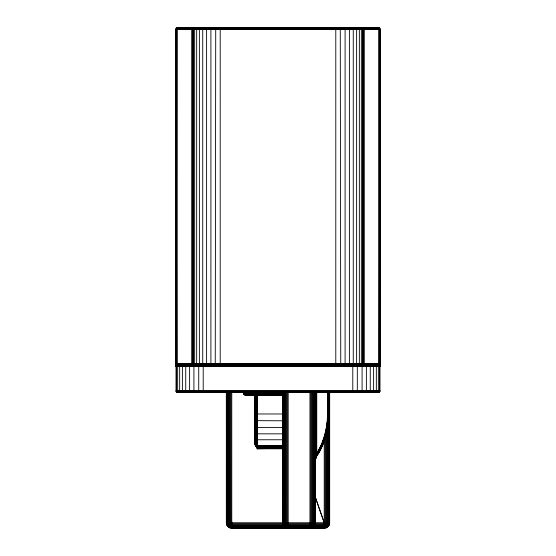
<?xml version="1.0" encoding="UTF-8"?>
<svg xmlns="http://www.w3.org/2000/svg" width="556" height="556" viewBox="0 0 556 556"><rect width="100%" height="100%" fill="white"/><g stroke="black" fill="none" stroke-linecap="round" stroke-linejoin="round"><path stroke-width="0.83" d="M378.372 27.8L379.498 28.12L379.984 29.162L379.984 366.383L176.016 366.383L176.092 29.162L176.572 28.12L177.461 27.821M194.371 27.8L193.502 28.12L193.015 29.162L192.828 364.347L176.252 364.298L176.328 29.162C175.925 28.28 178.052 27.605 177.204 27.821M282.941 392.223L282.761 448.755L283.296 444.689L283.247 392.223L283.247 443.167L282.761 448.755L283.226 446.433L282.761 448.755L282.775 443.167L283.317 443.167L282.761 448.755L283.226 446.433M283.247 392.223L282.768 447.629L282.782 392.223L283.087 522.758C283.039 525.496 285.464 527.922 288.196 527.873L310.846 527.797L313.243 526.678L314.814 524.53M282.761 443.167L282.761 447.67L283.08 392.223L282.761 448.755L282.907 443.167L282.823 447.462L283.143 446.183M315.363 458.79L315.328 522.758C315.523 525.656 312.82 528.242 309.956 528.13L288.196 528.2C285.291 528.249 282.712 525.67 282.761 522.758L282.823 392.223L282.844 522.758M311.27 527.47L324.231 527.47C326.754 527.512 328.985 525.281 328.943 522.758L328.978 392.223C329.951 414.262 329.326 437.989 316.218 456.81C315.676 457.692 315.391 458.721 315.391 459.756L316.149 456.761L315.391 459.756L315.412 453.501L315.391 459.756L316.753 453.501L316.753 392.223M315.877 392.223L315.877 453.501L315.433 459.117L316.149 456.761L315.391 458.971L315.509 456.893L315.391 459.756L315.474 453.501C315.127 454.078 315.961 453.682 316.239 453.786C328.874 436.543 328.374 412.851 327.845 392.223M316.072 392.223L316.072 453.501L315.572 456.83L316.274 456.844C329.18 437.94 329.986 414.269 328.909 392.223L328.471 423.026L327.116 422.866L327.63 413.977L327.63 392.223M364.597 365.028L363.165 364.347L192.862 364.284L192.995 363.902L176.308 363.888L176.016 366.383L176.669 365.222L176.016 363.707L176.016 366.23L176.016 363.707L176.996 364.945L378.97 364.958L379.984 366.265L379.296 363.666L379.672 29.162L378.601 27.821M362.985 29.162C361.741 27.39 361.942 27.39 363.068 29.162L362.985 363.666L363.137 364.284L379.748 364.298L379.908 29.162L379.428 28.12L378.073 27.8M176.016 365.222L176.016 364.493M283.643 420.795L256.309 420.656L256.42 394.732L256.504 445.092L257.56 448.755L283.643 448.803M256.504 413.977L256.552 394.732L256.643 445.53L283.643 445.759M283.282 426.799L283.087 522.758L283.157 392.223M314.383 525.316L315.127 522.758L315.217 458.79M256.643 413.977L256.9 394.732L256.983 446.392L257.56 448.755L283.643 448.303M283.282 433.666L283.247 443.167L282.761 445.05L283.317 443.167M256.094 394.816L256.17 443.973L256.504 445.092L256.246 438.997L256.316 444.654L257.56 448.755L257.365 394.732L257.185 447.434L257.56 448.755L255.378 445.516L254.884 443.167L254.884 394.816M256.907 394.732L256.809 446.183L283.643 446.461M282.761 447.712L282.809 444.008L282.823 444.911L283.296 444.689L282.809 448.122L283.365 445.537M315.711 392.223L315.412 458.839L315.85 453.793L316.753 453.501L319.742 448.463L316.572 454.203C328.825 436.036 328.742 413.24 328.054 392.223M256.983 413.977L257.122 394.732L257.136 413.977M191.403 365.028L193.412 363.881L379.692 363.888L379.984 364.437L379.755 365.521L176.238 365.507L176.189 364.646L177.162 364.131L191.799 363.666L191.799 29.162L192.195 28.12L192.918 27.8M257.185 420.788L257.574 394.732L257.602 448.803L256.789 447.67L256.031 445.231L256.309 439.233L257.602 439.761L283.643 439.761M282.775 447.587L282.795 446.03M255.684 394.816L255.649 444.883L256.733 447.712M256.928 413.977L257.115 394.732M282.761 446.621C281.92 445.092 283.956 443.514 282.9 445.891M315.579 392.223L315.391 455.301L316.357 455.051C328.86 436.662 329.055 413.581 328.248 392.223M215.29 365.007L220.211 365.007L215.248 365.028L215.721 27.8M176.016 366.383L176.016 29.162L176.502 28.12L177.378 27.8M282.761 446.183L282.802 444.939L282.809 448.122M176.016 365.911L176.037 364.312M256.504 439.448L256.504 445.092M255.843 394.816L255.795 444.835L257.56 448.755L255.823 444.029L255.982 394.816M256.955 447.545L256.094 443.167L255.878 445.3L256.9 447.587L256.17 445.168L256.226 443.167L256.399 444.626L255.19 445.05L255.1 443.167L255.1 394.816M255.982 443.167L257.06 447.462M315.419 458.005L315.579 453.501M328.735 392.223C329.673 414.192 329.138 437.926 315.947 456.629L316.288 392.223M379.943 365.222C379.97 363.165 380.297 364.375 378.997 364.493L176.44 364.521L176.711 29.162L176.996 28.287L177.927 27.8M255.301 394.816L255.148 444.14L256.08 446.551L256.789 447.67L257.164 447.378L256.399 445.064L257.393 448.122L283.643 447.504M279.042 395.212L281.273 394.412L282.08 392.494L243.326 392.494L244.299 394.579L246.621 395.052M315.467 453.814L315.391 457.157L315.447 455.232C315.071 457.796 316.983 454.579 316.288 453.501M178.351 27.8L177.628 28.12L177.232 29.162L177.232 363.666L176.141 365.674L379.943 365.646L379.97 366.07L379.984 364.437M255.301 443.167L255.378 445.516L256.504 444.737M328.45 423.026L328.846 392.223M379.546 364.493C377.802 365.403 380.832 366.182 379.984 363.707C379.463 364.187 379.859 366.355 379.984 365.222M378.97 364.958L379.984 363.707L379.727 365.174L176.822 364.833L379.234 364.764L379.63 365.368L176.502 365.348L176.03 366.043L379.963 366.147M283.212 443.917L282.802 447.504L283.018 443.167M176.481 365.361L176.016 363.707L176.037 366.147M194.767 27.8L193.905 28.12L193.425 29.162L193.425 363.666L193.036 364.625L192.091 365.028M251.263 392.223L250.659 394.239L248.692 395.212L250.846 394.239L251.486 392.223M251.263 392.494L251.083 393.426M176.53 391.542L176.349 29.162L177.232 27.883M194.28 27.8L193.418 28.12L192.932 29.162L192.932 363.666C192.411 365.348 191.466 365.375 192.703 363.666L192.703 29.162L193.168 28.12L194.002 27.8M250.895 393.856L249.964 394.85L248.685 395.212L250.798 394.239L251.43 392.223M250.082 394.85L251.062 393.856L251.43 392.494M315.877 453.501L315.391 459.812L316.26 456.83M315.509 458.443L315.447 459.027L316.517 453.501L316.517 392.223M256.698 446.162L257.164 447.378L283.643 447.219M282.08 392.494L281.107 394.579L278.876 395.212M314.988 523.648L315.099 458.79M315.315 522.758L315.245 523.696L309.956 522.758L310.901 528.117L309.956 528.2L309.956 392.223M329.673 392.223L329.673 522.758C329.722 525.649 327.164 528.283 324.231 528.117L231.769 528.117C228.836 528.283 226.278 525.649 226.327 522.758L226.327 392.223M378.622 392.223L379.498 391.904L379.984 390.861L379.984 29.162L176.016 29.162L176.016 390.861L176.502 391.904L177.378 392.223M283.08 443.938L283.296 445.655L282.768 446.551L282.809 445.37L283.351 445.064L282.823 447.462M315.398 458.081L315.398 458.929M379.957 364.986L379.908 363.666M379.873 364.097L193.363 364.09L193.015 363.666M282.962 444.056L283.157 443.167M316.517 453.501L315.787 457.199L320.541 448.859M315.46 456.956L315.551 456.149M176.085 363.888L193.363 364.09M315.544 456.858L315.391 453.501M282.073 392.71L280.961 394.69L283.553 394.711L280.961 394.69M255.1 443.167L254.968 444.174L256.24 443.959L256.274 394.732M315.85 456.017L315.46 458.707M191.243 364.847L177.329 365.028L176.196 365.709L176.085 364.138L176.356 365.355L176.996 364.945L191.243 364.847L191.785 363.902M379.748 364.104L379.602 364.486L379.936 364.194M176.495 365.216L379.623 365.097L378.997 364.493L364.527 364.625L364.201 363.666L364.201 29.162L363.805 28.12L363.082 27.8M316.176 455.065L316.454 453.786C322.306 444.501 325.649 433.722 327.116 422.866M287.25 528.117L288.196 522.758L282.844 523.703M256.657 445.634L256.782 446.107L255.968 446.621L255.336 444.112L255.503 394.816M282.865 446.343L283.226 444.71M255.684 443.167L255.572 444.911L255.336 444.112M255.843 443.167L255.795 444.835M282.045 392.918L281.871 393.537L283.602 393.551L281.871 393.537M315.502 457.852L315.738 456.719M247.948 395.212L250.137 394.579L250.992 392.223M282.921 446.28L283.206 445.113M315.836 456.671L315.565 457.783L315.982 455.983M282.99 446.218L283.351 445.064M282.928 447.205L283.317 445.634L283.164 446.107M379.97 365.368L379.498 365.348M229.906 527.873L231.769 522.758L226.41 523.703M286.34 527.873L288.196 522.758L283.087 524.621M283.004 446.809L283.157 446.398M379.95 364.256C379.797 365.202 378.553 364.382 378.768 363.666L378.768 29.162L378.511 28.287L377.649 27.8M320.638 448.907L324.19 440.588M281.774 393.724L274.087 393.426L273.983 392.223M329.263 524.593L328.339 526.205M256.997 446.809L257.185 446.426M176.071 365.855L379.901 365.917L379.665 365.514M319.929 448.553L316.239 455.517C329.027 437.079 329.249 413.747 328.429 392.223M281.781 393.731L283.518 393.738C281.69 393.148 278.466 396.06 283.136 394.934L280.592 394.92L283.136 394.934M316.121 455.955L320.27 448.727L315.947 456.629C328.86 437.794 329.618 414.213 328.596 392.223M317.184 454.412L317.99 453.008M229.051 527.47L231.769 522.758L226.653 524.621M285.478 527.47L288.196 522.758L283.56 525.441L284.755 526.866M250.388 394.239L250.624 393.856M191.083 28.12L191.479 27.8M198.728 365.028L198.728 392.223M278.236 395.212L278.709 392.223M357.313 392.202L357.313 365.049M176.037 28.926L379.901 28.697M187.511 28.12L188.025 27.8M284.7 526.928L288.196 522.758L284.033 526.254M191.591 365.028L192.835 364.347L191.889 365.007M247.74 395.212L248.407 392.223M247.517 395.212L247.74 392.223M176.099 28.697L193.509 28.697M313.396 526.866L315.064 524.621L309.956 522.758L311.812 527.873L313.41 526.88L309.956 522.758L314.668 525.483M184.328 28.12L184.946 27.8M249.491 394.85L249.783 394.579L250.339 395.212M365.146 365.007L379.129 364.868C380.415 364.194 380.005 365.118 379.129 364.868L364.527 364.625M181.603 28.12L182.312 27.8M249.046 392.223C247.649 397.332 249.387 395.107 249.637 392.223M227.599 526.254L231.769 522.758L230.823 528.117L325.177 528.117L324.231 522.758L314.87 495.917M250.096 394.579L248.282 395.212L249.463 395.212L248.65 395.052M179.414 28.12L180.193 27.8M177.809 28.12L178.643 27.8M190.68 365.028L176.502 365.348M379.505 364.986L176.405 365.021M227.056 525.483L231.769 522.758L228.273 526.928L229.934 527.797M192.995 363.902L193.425 363.666M282.921 444.835L282.823 443.167L282.872 444.084M278.744 395.212L279.724 394.239L280.036 392.223M176.252 364.298L177.211 363.902L191.799 363.666M278.681 395.212L281.107 394.579L274.893 394.579L273.927 392.71L250.805 392.494M176.697 365.209L177.378 365.028L176.565 364.896M280.252 395.052L279.786 395.177L283.171 395.163L250.805 394.906L276.659 395.212L274.761 394.239L274.164 392.223M326.066 527.797L327.679 526.866L324.231 522.758L314.863 495.945M248.643 395.17L249.734 394.239L250.165 392.223M279.487 395.08L280.391 393.856L280.62 392.223M249.157 395.052L248.476 395.212L250.124 394.239L250.624 392.223M243.326 392.223L244.008 394.239L245.599 395.17L283.664 395.212L279.362 395.212L280.641 394.239L281.127 392.223M256.74 395.038L250.485 395.17L250.263 394.579M279.932 395.08L279.571 395.177L281.218 393.856L281.531 392.223M310.797 527.533L311.61 527.317M211.37 27.8L210.905 29.162L210.905 363.666L210.446 365.028M194.378 365.028L193.912 366.383L193.912 390.861L194.378 392.223M278.466 395.212L279.175 394.239L279.397 392.223M361.622 392.223L362.088 390.861L362.088 366.383L361.622 365.028M280.078 395.08L279.286 395.212L283.65 395.059M207.291 27.8L206.61 29.162L206.61 363.666L205.928 365.028M190.291 365.028L189.617 366.383L189.617 390.861L190.291 392.223M365.709 392.223L366.383 390.861L366.383 366.383L365.709 365.028M283.073 444.029L282.768 446.107M203.6 27.8L202.731 29.162L202.731 363.666L201.856 365.028M186.607 365.028L185.732 366.383L185.732 390.861L186.607 392.223M369.392 392.223L370.268 390.861L370.268 366.383L369.392 365.028M200.417 27.8L199.375 29.162L199.375 363.666L198.332 365.028M183.417 365.028L182.382 366.383L182.382 390.861L183.417 392.223M372.583 392.223L373.618 390.861L373.618 366.383L372.583 365.028M197.832 27.8L197.081 28.12L196.657 29.162L196.657 363.666L196.31 364.625L195.483 365.028M180.839 365.028L180.081 365.348L179.657 366.383L179.657 390.861L180.081 391.904L180.839 392.223M375.161 392.223L375.919 391.904L376.342 390.861L376.342 366.383L375.919 365.348L375.161 365.028M193.544 27.8L192.758 28.12L192.32 29.162L192.32 363.666L191.883 364.708L191.097 365.028M195.934 27.8L195.107 28.12L194.656 29.162L194.656 363.666L194.28 364.625L193.377 365.028M178.935 365.028L178.115 365.348L177.656 366.383L177.656 390.861L178.115 391.904L178.935 392.223M279.279 395.212L281.239 394.239L281.836 392.223M377.065 392.223L378.045 391.737L378.344 390.861L378.344 366.383L378.045 365.514L377.065 365.028M177.767 365.028L176.905 365.348L176.433 366.383L176.433 390.861L176.829 391.904L177.767 392.223M378.233 392.223L379.095 391.904L379.567 390.861L379.567 29.162L378.462 27.821M177.329 365.028L176.877 365.118M379.963 28.926L192.953 28.926M215.485 363.881L220.211 363.666M215.478 364.09L335.789 363.666M257.602 447.212L283.643 446.732M257.602 446.454L283.643 446.009M177.079 364.347L191.73 364.131M364.256 364.09L378.782 363.888L364.201 363.666M364.326 364.284L378.831 364.104M364.416 364.465L378.9 364.305M274.226 393.724L273.997 393.127L250.805 392.967L273.927 392.71M177.003 364.493L191.646 364.347M176.44 364.521L191.535 364.541M176.822 364.833L191.403 364.708L176.884 364.653M250.568 395.212L276.93 395.212L275.283 394.85L274.219 393.731L250.805 393.724L274.129 393.537L250.805 393.335L273.955 392.918L250.805 392.967M243.959 394.239L274.442 394.093L276.659 395.212L275.922 395.08M274.893 394.579L276.193 395.17L250.805 395.212L250.805 393.856L274.219 393.731M252.5 395.038L250.805 395.052L276.214 395.177L250.805 395.073M250.805 395.17L275.797 395.08L250.805 394.684L275.039 394.69L250.805 394.412L274.72 394.419L250.805 394.239M220.211 364.131L335.789 363.902M220.211 364.284L335.789 364.131M283.65 395.073L245.113 395.052M177.142 27.821L378.858 27.821M176.912 27.883L379.088 27.883M176.697 27.981L379.303 27.981M176.502 28.12L379.498 28.12M176.335 28.287L379.665 28.287M176.196 28.481L379.804 28.481M176.016 363.666L379.984 363.666M335.789 364.347L220.211 364.465L335.789 364.541M192.612 364.625L335.789 364.708M176.016 390.861L379.984 390.861M176.037 391.097L379.963 391.097M176.099 391.327L379.901 391.327M176.196 391.542L379.804 391.542M176.335 391.737L379.665 391.737M176.502 391.904L379.498 391.904M176.697 392.043L379.303 392.043M176.912 392.14L379.088 392.14M243.368 392.967L251.444 392.967M250.805 393.335L274.052 393.335M251.319 393.426L243.486 393.426L244.341 394.579M243.688 393.856L251.117 393.856M274.087 393.426L274.282 393.856L281.718 393.856M274.442 394.093L250.805 394.086L274.323 393.912L275.748 395.052M281.558 394.093L283.247 394.114M281.44 394.239L274.56 394.239L274.282 393.856M244.299 394.579L275.039 394.69M244.689 394.85L275.408 394.92M283.643 413.977L256.246 413.977L256.246 420.593M327.63 413.977L328.992 413.977M283.643 427.467L257.602 427.467L256.246 427.064M283.643 433.833L257.602 433.833L256.246 433.242M254.884 443.167L256.246 443.167M283.643 448.011L257.358 447.997L257.185 447.191M226.327 522.758L329.673 522.758M283.616 523.703L231.769 523.703L230.879 523.085L230.823 392.223M314.724 523.703L324.231 523.703L325.163 522.925L325.177 436.314M283.616 524.621L231.769 524.621L230.017 523.398L229.906 392.223M314.724 524.621L324.558 524.593L326.066 523.085L326.094 434.583M283.616 525.483L231.769 525.483L230.017 524.843L229.211 523.689L229.051 392.223M314.724 525.483L324.704 525.441L325.983 524.843L326.914 523.231L326.949 430.261M285.346 526.254L231.769 526.254L229.517 525.441L228.481 523.954L228.273 392.223M313 526.254L324.843 526.205L326.483 525.441L327.679 523.37L327.727 426.799M285.346 526.928L231.769 526.928C229.538 526.963 227.564 524.989 227.599 522.758L227.599 392.223M313 526.928L324.231 526.928C326.462 526.963 328.436 524.989 328.401 522.758L328.401 415.561M286.208 527.47L231.769 527.47C229.246 527.512 227.015 525.281 227.056 522.758L227.056 392.223M286.208 527.873L231.769 527.873C229.037 527.922 226.612 525.496 226.653 522.758L226.653 392.223M311.27 527.873L324.231 527.873C326.963 527.922 329.388 525.496 329.347 522.758L329.347 392.223M220.211 364.708L335.789 364.847M220.211 364.764L335.789 364.945M250.805 393.856L274.323 393.912L273.92 392.494M305.772 527.922L309.956 527.936L288.196 528.117L285.52 527.401M176.745 364.792L190.875 365.007M250.805 393.426L274.129 393.537M364.409 365.028L363.457 364.625L363.068 363.666M363.304 364.541C365.257 365.487 362.915 364.882 362.985 363.666M361.233 27.8L362.262 28.287L362.575 29.162L362.575 363.666L362.887 364.541L363.909 365.028M378.233 365.028L379.095 365.348L379.567 366.383M364.903 365.028L364.034 364.625L363.68 363.666L363.68 29.162L363.395 28.287L362.456 27.8M361.998 27.8L362.992 28.287L363.297 29.162L363.297 363.666L364.006 364.875M178.643 392.223L177.649 391.737M377.065 27.8L377.885 28.12M360.066 27.8L361.046 28.287L361.344 29.162L361.344 363.666L361.643 364.541L362.623 365.028M180.193 392.223L179.261 391.737M375.161 27.8L375.919 28.12M358.168 27.8L358.919 28.12L359.343 29.162L359.343 363.666L359.767 364.708L360.517 365.028M249.929 395.212L248.824 395.052M182.312 392.223L181.465 391.737M246.329 395.212L244.689 394.239L244.188 392.223M372.583 27.8L373.25 28.12M355.583 27.8L356.625 29.162L356.625 363.666L357.668 365.028M249.762 395.212L249.053 395.052M277.451 395.212L276.068 395.08M184.946 392.223L184.21 391.737M246.725 395.212L244.675 394.579L243.82 392.223M369.392 27.8L369.955 28.12M352.4 27.8L353.268 29.162L353.268 363.666L354.144 365.028M277.124 395.212L276.513 395.08M246.53 395.212L244.716 394.579M276.798 395.08L277.256 395.212M188.025 392.223L187.414 391.737M365.709 27.8L366.14 28.12M348.709 27.8L349.39 29.162L349.39 363.666L350.071 365.028M250.124 395.212L249.442 394.85M191.479 392.223L191.007 391.737M326.893 431.949L325.587 431.644M344.63 27.8L345.095 29.162L345.095 363.666L345.554 365.028M277.764 395.212L276.937 394.579L276.603 392.223M248.511 395.052L248.97 395.17M245.147 395.052L245.599 395.17M177.538 392.202L176.745 391.737M195.225 392.223L194.906 391.737M378.282 27.821L379.289 29.162L379.296 363.666M276.262 395.08L275.157 393.856L274.873 392.223M379.088 365.111L379.734 365.216L379.303 365.209M245.648 395.052L246.002 395.17M247.17 395.212L246.642 394.579L246.405 392.223M323.05 440.178L324.315 440.637M329.347 524.621L324.231 522.758L326.094 527.873M245.933 395.052L244.89 393.856L244.64 392.223M177.211 363.902L176.704 363.666L176.328 29.162M246.405 395.17L245.523 394.239L245.175 392.223M319.554 448.372L320.77 448.977M340.279 27.8L340.752 365.028M193.446 28.926L193.015 28.697M277.083 395.17L276.276 394.239L275.964 392.223M379.595 365.021L378.997 364.493M199.173 392.223L199.006 391.737M328.943 525.483L324.231 522.758L326.949 527.47M379.394 364.868L364.812 364.875M246.669 395.17L245.766 392.223M328.401 526.254L324.231 522.758L329.506 523.689L329.59 392.223M314.119 526.254L309.956 522.758L312.674 527.47M247.295 395.212L247.066 392.223M363.005 363.902L363.388 364.625L379.602 364.486M227.661 526.205L226.737 524.593M243.917 393.856L244.835 394.85L246.12 395.212L244.147 394.239L243.549 392.223M277.68 395.17L277.291 392.223M244.188 393.856L244.425 394.239M257.56 448.755L255.503 444.939M255.878 445.3L255.503 443.167M256.399 445.064L256.643 445.53M283.56 525.441L282.921 523.689M256.49 445.029L256.17 443.973M257.011 447.504L256.17 445.168M243.723 393.426L243.57 392.223M256.803 445.606L256.983 446.392M256.073 443.987L256.205 444.689M176.05 364.256L176.127 364.75M256.253 444.675L256.295 445.113M226.41 522.758L226.494 523.689M273.983 392.494L274.025 392.967L282.038 392.967L282.08 392.223M257.365 413.977L257.602 420.795M256.309 439.233L256.399 444.626L256.323 394.732L256.392 413.977M256.26 439.115L256.267 443.667M176.092 29.162L176.321 363.666M379.672 29.162L379.678 363.666M352.789 365.028L352.789 392.223M335.789 27.8L335.789 365.028M324.231 439.768L324.231 528.2M315.391 392.223L315.391 522.758L315.315 392.223M315.064 392.223L315.064 522.758M314.668 392.223L314.668 522.758C314.71 525.281 312.472 527.512 309.956 527.47L288.196 527.47C285.68 527.512 283.442 525.281 283.49 522.758L283.49 392.223M314.119 392.223L314.119 522.758C314.161 524.989 312.18 526.963 309.956 526.928L288.196 526.928C285.972 526.963 283.991 524.989 284.033 522.758L284.033 392.223M313.452 392.223L313.452 522.758L312.201 525.441L309.956 526.254L287.591 526.205L285.951 525.441L284.755 523.37L284.7 392.223M312.674 392.223L312.674 522.758L311.701 524.843L309.956 525.483L287.723 525.441L286.451 524.843L285.52 523.231L285.478 392.223M311.812 392.223L311.812 522.758L311.381 523.954L309.956 524.621L288.196 524.621L287 524.183L286.368 523.085L286.34 392.223M310.901 392.223L310.901 522.758L309.956 523.703L288.196 523.703L287.271 522.925L287.25 392.223M288.196 392.223L288.196 528.2M278 392.223L278 395.212M275.38 392.223L275.79 394.239L276.825 395.17L275.018 394.239L274.469 392.223M231.769 392.223L231.769 528.2M220.211 27.8L220.211 365.028M203.211 365.028L203.211 392.223M283.358 393.912L281.677 393.912L283.358 393.926M283.671 393.335L281.948 393.335L283.671 393.342M282.99 394.419L281.28 394.419L282.99 394.426"/></g></svg>
